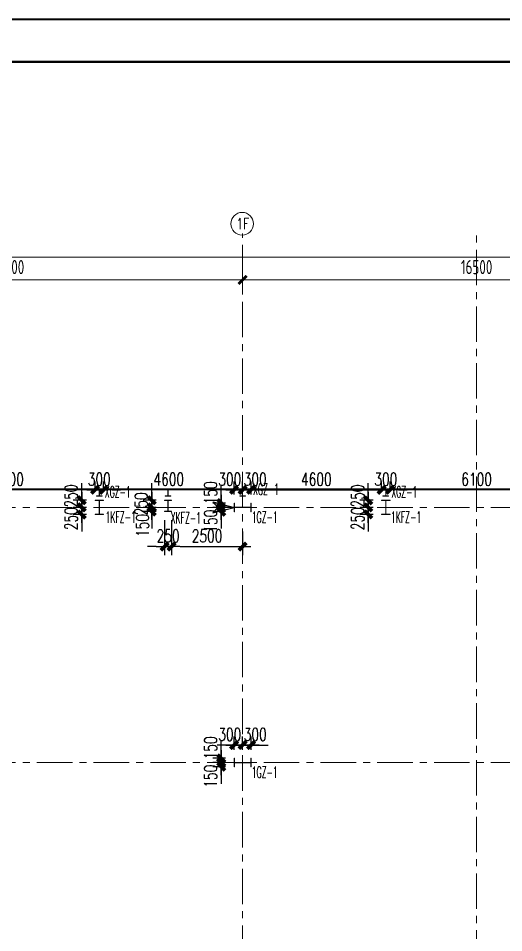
# Model space of a CAD drawing. Extents: x -1201378 to 2367219, y -619313 to 244905.
# Drawn here: x 126737 to 143847, y 212650 to 244905 of the extents above; entities that cross this region are included whole.
import ezdxf
from ezdxf.enums import TextEntityAlignment as Align

# ---------------------------------------------------------------- set-up
doc = ezdxf.new("R2010")
doc.units = 0
doc.header["$LTSCALE"] = 1000
doc.linetypes.add('CENTER', pattern=[2, 1.25, -0.25, 0.25, -0.25])
doc.linetypes.add('HIDDEN', pattern=[0.375, 0.25, -0.125])
doc.layers.get('0').update_dxf_attribs({"linetype": 'CONTINUOUS'})
doc.layers.get('Defpoints').update_dxf_attribs({"linetype": 'CONTINUOUS'})
for name, color, linetype in [('0-cxFrame', 155, 'CONTINUOUS'), ('S-CJGC', 5, 'CONTINUOUS'), ('S-DIMZ', 115, 'CONTINUOUS'), ('S-SGJ', 21, 'CONTINUOUS'), ('S-SHAPE2', 165, 'HIDDEN')]:
    doc.layers.add(name, color=color, linetype=linetype)
for name, color, linetype, lineweight in [('0-cxText', 131, 'CONTINUOUS', 25), ('S-axis', 111, 'CONTINUOUS', 0), ('S-col', 2, 'CONTINUOUS', 0), ('S-dote', 5, 'CENTER', 0)]:
    doc.layers.add(name, color=color, linetype=linetype, lineweight=lineweight)
doc.styles.add('_TCH_AXIS', font='COMPLEX', dxfattribs={"bigfont": 'GBCBIG'})
doc.styles.add('cx_tuming', font='simhei.ttf')
doc.styles.add('cx_tuqian1', font='')
doc.styles.add('SS1', font='tj-romans1.shx', dxfattribs={"width": 0.7, "bigfont": 'tj-hztxt1.shx'})
doc.styles.add('TSSD_Dimension', font='tssdeng.shx', dxfattribs={"width": 0.7, "bigfont": 'hztxt.shx'})
doc.styles.add('黑体', font='simhei.ttf', dxfattribs={"width": 0.8})
doc.styles.get('cx_tuqian1').set_extended_font_data('SimSun')
doc.dimstyles.new('S-150-ARCHI', dxfattribs={"dimscale": 150, "dimtxt": 3, "dimasz": 2, "dimexe": 2, "dimexo": 2, "dimgap": 1, "dimtad": 1, "dimdec": 0, "dimzin": 0, "dimdsep": 46, "dimtxsty": 'SS1', "dimblk1": 'TT', "dimblk2": 'TT', "dimsah": 1, "dimcen": 1, "dimclrd": 256, "dimclre": 256, "dimclrt": 256, "dimadec": 0, "dimazin": 0, "dimtfac": 1, "dimtdec": 0, "dimtix": 1, "dimtmove": 2, "dimatfit": 0, "dimldrblk": 'TT', "dimfxl": 2, "dimtolj": 1, "dimtzin": 0, "dimarcsym": 0})
doc.dimstyles.new('TSSD_200_200', dxfattribs={"dimtxt": 500, "dimasz": 200, "dimexe": 200, "dimexo": 500, "dimgap": 200, "dimtad": 1, "dimdec": 0, "dimzin": 0, "dimdsep": 46, "dimtxsty": 'TSSD_Dimension', "dimblk": 'ARCHTICK', "dimcen": 0, "dimdle": 200, "dimclrt": 7, "dimadec": 0, "dimazin": 0, "dimtfac": 1, "dimtdec": 0, "dimtix": 1, "dimtmove": 2, "dimatfit": 3, "dimfxl": 1, "dimtolj": 1, "dimtzin": 0, "dimarcsym": 0})

# ---------------------------------------------------------------- blocks, each defined once
blk = doc.blocks.new('TK22.A0 L(Dragon)')
at = {"layer": '0-cxFrame', "color": 7, "const_width": 0.5}
blk.add_lwpolyline([(0, 0), (-1486, 0), (-1486, 841), (0, 841)], close=True, dxfattribs=at)
at = {"layer": '0-cxFrame', "const_width": 0.5}
blk.add_lwpolyline([(-80, 10), (-1466, 10), (-1466, 831), (-80, 831)], close=True, dxfattribs=at)
at = {"style": '黑体', "flags": 4}
blk.add_attdef('图幅', text='', height=3.3, dxfattribs=at).set_placement((-40, 3), align=Align.RIGHT)
at = {"layer": '0-cxText', "flags": 4}
for tag, height, style, p in [('建设单位', 3.5, 'cx_tuming', (-45, 240)), ('项目名称', 3.5, 'cx_tuming', (-45, 210)), ('子项名称', 3.5, 'cx_tuming', (-45, 180)), ('工程编号', 3.3, 'cx_tuqian1', (-35, 165)), ('图名1', 3.5, 'cx_tuming', (-45, 87)), ('图名2', 3.5, 'cx_tuming', (-45, 79)), ('图名3', 3.5, 'cx_tuming', (-45, 71)), ('出图日期', 3.3, 'cx_tuqian1', (-39, 60)), ('专业', 3.3, 'cx_tuqian1', (-55, 52)), ('图号', 3.3, 'cx_tuqian1', (-55, 44)), ('版次', 3.3, 'cx_tuqian1', (-20, 44))]:
    blk.add_attdef(tag, text='', height=height, dxfattribs=dict(at, style=style)).set_placement(p, align=Align.MIDDLE)
at = {"layer": 'Defpoints', "color": 6, "flags": 4}
for tag, height, style, p in [('tufu', 3.3, '黑体', (-12, 12)), ('dwfname', 4, 'cx_tuqian1', (-80, 3))]:
    blk.add_attdef(tag, text='', height=height, dxfattribs=dict(at, style=style)).set_placement(p, align=Align.RIGHT)
blk = doc.blocks.new('_FZH')
at = {"layer": 'S-col'}
blk.add_lwpolyline([(-0.375, -0.188), (-0.375, 0.187), (-0.36, 0.187), (-0.36, 0.005), (0.36, 0.005), (0.36, 0.187), (0.375, 0.187), (0.375, -0.188), (0.36, -0.188), (0.36, -0.005), (-0.36, -0.005), (-0.36, -0.188)], close=True, dxfattribs=at)
blk = doc.blocks.new('w4234324')
at = {"layer": 'S-col', "xscale": 800.0000000000005, "yscale": 800.0000000000005, "zscale": 800.0000000000005}
for p in [(-210454, 831820), (-210454, 822820)]:
    blk.add_blockref('_FZH', p, dxfattribs=at)
blk = doc.blocks.new('_ArchTick')
at = {"color": 0, "linetype": 'ByBlock', "const_width": 0.5}
blk.add_lwpolyline([(-0.71, -0.71), (0.71, 0.71)], dxfattribs=at)
blk = doc.blocks.new('*D2996')
at = {"layer": 'Defpoints', "color": 0, "transparency": 16777216}
for p in [(-165358, 123054), (-181858, 122147), (-165358, 122147)]:
    blk.add_point(p, dxfattribs=at)
at = {"layer": 'S-axis', "color": 0, "lineweight": -2, "transparency": 16777216}
for p, q in [((-181858, 122647), (-181858, 123254)), ((-165358, 122647), (-165358, 123254)), ((-182058, 123054), (-165158, 123054))]:
    blk.add_line(p, q, dxfattribs=at)
at = {"layer": 'S-axis', "color": 0, "lineweight": -2, "transparency": 16777216, "xscale": 200, "yscale": 200, "zscale": 200, "rotation": 180}
blk.add_blockref('_ArchTick', (-181858, 123054), dxfattribs=at)
at = {"layer": 'S-axis', "color": 0, "lineweight": -2, "transparency": 16777216, "xscale": 200, "yscale": 200, "zscale": 200}
blk.add_blockref('_ArchTick', (-165358, 123054), dxfattribs=at)
at = {"layer": 'S-axis', "color": 7, "transparency": 16777216, "insert": (-173608, 123504), "char_height": 500, "attachment_point": 5, "style": 'TSSD_Dimension'}
blk.add_mtext('\\A1;16500', dxfattribs=at)
blk = doc.blocks.new('*D2997')
at = {"layer": 'Defpoints', "color": 0, "transparency": 16777216}
for p in [(-148858, 123054), (-165358, 122147), (-148858, 122147)]:
    blk.add_point(p, dxfattribs=at)
at = {"layer": 'S-axis', "color": 0, "lineweight": -2, "transparency": 16777216}
for p, q in [((-165358, 122647), (-165358, 123254)), ((-148858, 122647), (-148858, 123254)), ((-165558, 123054), (-148658, 123054))]:
    blk.add_line(p, q, dxfattribs=at)
at = {"layer": 'S-axis', "color": 0, "lineweight": -2, "transparency": 16777216, "xscale": 200, "yscale": 200, "zscale": 200, "rotation": 180}
blk.add_blockref('_ArchTick', (-165358, 123054), dxfattribs=at)
at = {"layer": 'S-axis', "color": 0, "lineweight": -2, "transparency": 16777216, "xscale": 200, "yscale": 200, "zscale": 200}
blk.add_blockref('_ArchTick', (-148858, 123054), dxfattribs=at)
at = {"layer": 'S-axis', "color": 7, "transparency": 16777216, "insert": (-157108, 123504), "char_height": 500, "attachment_point": 5, "style": 'TSSD_Dimension'}
blk.add_mtext('\\A1;16500', dxfattribs=at)
blk = doc.blocks.new('*D3019')
at = {"layer": 'Defpoints', "color": 0, "transparency": 16777216}
for p in [(-82958, 123854), (-209458, 122247), (-82958, 122247)]:
    blk.add_point(p, dxfattribs=at)
at = {"layer": 'S-axis', "color": 0, "lineweight": -2, "transparency": 16777216}
for p, q in [((-209458, 122747), (-209458, 124054)), ((-82958, 122747), (-82958, 124054)), ((-209658, 123854), (-82758, 123854))]:
    blk.add_line(p, q, dxfattribs=at)
at = {"layer": 'S-axis', "color": 0, "lineweight": -2, "transparency": 16777216, "xscale": 200, "yscale": 200, "zscale": 200, "rotation": 180}
blk.add_blockref('_ArchTick', (-209458, 123854), dxfattribs=at)
at = {"layer": 'S-axis', "color": 0, "lineweight": -2, "transparency": 16777216, "xscale": 200, "yscale": 200, "zscale": 200}
blk.add_blockref('_ArchTick', (-82958, 123854), dxfattribs=at)
at = {"layer": 'S-axis', "color": 7, "transparency": 16777216, "insert": (-146208, 124304), "char_height": 500, "attachment_point": 5, "style": 'TSSD_Dimension'}
blk.add_mtext('\\A1;126500', dxfattribs=at)
blk = doc.blocks.new('TT')
blk.add_line((-0.97, 0), (0.97, 0))
at = {"const_width": 0.45}
blk.add_lwpolyline([(-0.44, -0.44), (0.44, 0.44)], dxfattribs=at)
blk = doc.blocks.new('*D4943')
at = {"layer": 'Defpoints', "color": 0, "transparency": 16777216}
for p in [(133890, 218652), (134342, 218652), (134342, 218502)]:
    blk.add_point(p, dxfattribs=at)
at = {"layer": 'S-DIMZ', "lineweight": -2, "transparency": 16777216}
for p, q in [((133890, 218952), (133890, 219252)), ((134042, 218652), (133590, 218652)), ((134042, 218502), (133590, 218502)), ((133890, 218502), (133890, 218652)), ((133890, 218202), (133890, 217902))]:
    blk.add_line(p, q, dxfattribs=at)
at = {"layer": 'S-DIMZ', "lineweight": -2, "transparency": 16777216, "xscale": 300, "yscale": 300, "zscale": 300}
for p, rotation in [((133890, 218652), 270), ((133890, 218502), 90)]:
    blk.add_blockref('TT', p, dxfattribs=dict(at, rotation=rotation))
at = {"layer": 'S-DIMZ', "transparency": 16777216, "insert": (133515, 218168), "char_height": 450, "attachment_point": 5, "rotation": 90, "style": 'SS1'}
blk.add_mtext('\\A1;150', dxfattribs=at)
blk = doc.blocks.new('*D4944')
at = {"layer": 'Defpoints', "color": 0, "transparency": 16777216}
for p in [(133890, 218802), (134342, 218802), (134342, 218652)]:
    blk.add_point(p, dxfattribs=at)
at = {"layer": 'S-DIMZ', "lineweight": -2, "transparency": 16777216}
for p, q in [((133890, 219102), (133890, 219402)), ((134042, 218802), (133590, 218802)), ((133890, 218652), (133890, 218802)), ((134042, 218652), (133590, 218652)), ((133890, 218352), (133890, 218052))]:
    blk.add_line(p, q, dxfattribs=at)
at = {"layer": 'S-DIMZ', "lineweight": -2, "transparency": 16777216, "xscale": 300, "yscale": 300, "zscale": 300}
for p, rotation in [((133890, 218802), 270), ((133890, 218652), 90)]:
    blk.add_blockref('TT', p, dxfattribs=dict(at, rotation=rotation))
at = {"layer": 'S-DIMZ', "transparency": 16777216, "insert": (133515, 219167), "char_height": 450, "attachment_point": 5, "rotation": 90, "style": 'SS1'}
blk.add_mtext('\\A1;150', dxfattribs=at)
blk = doc.blocks.new('*D4945')
at = {"layer": 'Defpoints', "color": 0, "transparency": 16777216}
for p in [(134642, 219270), (134342, 218802), (134642, 218802)]:
    blk.add_point(p, dxfattribs=at)
at = {"layer": 'S-DIMZ', "lineweight": -2, "transparency": 16777216}
for p, q in [((134342, 219102), (134342, 219570)), ((134642, 219102), (134642, 219570)), ((134042, 219270), (133742, 219270)), ((134342, 219270), (134642, 219270)), ((134942, 219270), (135242, 219270))]:
    blk.add_line(p, q, dxfattribs=at)
at = {"layer": 'S-DIMZ', "lineweight": -2, "transparency": 16777216, "xscale": 300, "yscale": 300, "zscale": 300}
blk.add_blockref('TT', (134342, 219270), dxfattribs=at)
at = {"layer": 'S-DIMZ', "lineweight": -2, "transparency": 16777216, "xscale": 300, "yscale": 300, "zscale": 300, "rotation": 180}
blk.add_blockref('TT', (134642, 219270), dxfattribs=at)
at = {"layer": 'S-DIMZ', "transparency": 16777216, "insert": (134189, 219645), "char_height": 450, "attachment_point": 5, "style": 'SS1'}
blk.add_mtext('\\A1;300', dxfattribs=at)
blk = doc.blocks.new('*D4946')
at = {"layer": 'Defpoints', "color": 0, "transparency": 16777216}
for p in [(134942, 219270), (134642, 218802), (134942, 218802)]:
    blk.add_point(p, dxfattribs=at)
at = {"layer": 'S-DIMZ', "lineweight": -2, "transparency": 16777216}
for p, q in [((134642, 219102), (134642, 219570)), ((134942, 219102), (134942, 219570)), ((134342, 219270), (134042, 219270)), ((134642, 219270), (134942, 219270)), ((135242, 219270), (135542, 219270))]:
    blk.add_line(p, q, dxfattribs=at)
at = {"layer": 'S-DIMZ', "lineweight": -2, "transparency": 16777216, "xscale": 300, "yscale": 300, "zscale": 300}
blk.add_blockref('TT', (134642, 219270), dxfattribs=at)
at = {"layer": 'S-DIMZ', "lineweight": -2, "transparency": 16777216, "xscale": 300, "yscale": 300, "zscale": 300, "rotation": 180}
blk.add_blockref('TT', (134942, 219270), dxfattribs=at)
at = {"layer": 'S-DIMZ', "transparency": 16777216, "insert": (135089, 219645), "char_height": 450, "attachment_point": 5, "style": 'SS1'}
blk.add_mtext('\\A1;300', dxfattribs=at)
blk = doc.blocks.new('*D4931')
at = {"layer": 'Defpoints', "color": 0, "transparency": 16777216}
for p in [(133890, 227652), (134342, 227652), (134342, 227502)]:
    blk.add_point(p, dxfattribs=at)
at = {"layer": 'S-DIMZ', "lineweight": -2, "transparency": 16777216}
for p, q in [((133890, 227952), (133890, 228252)), ((134042, 227652), (133590, 227652)), ((134042, 227502), (133590, 227502)), ((133890, 227502), (133890, 227652)), ((133890, 227202), (133890, 226902))]:
    blk.add_line(p, q, dxfattribs=at)
at = {"layer": 'S-DIMZ', "lineweight": -2, "transparency": 16777216, "xscale": 300, "yscale": 300, "zscale": 300}
for p, rotation in [((133890, 227652), 270), ((133890, 227502), 90)]:
    blk.add_blockref('TT', p, dxfattribs=dict(at, rotation=rotation))
at = {"layer": 'S-DIMZ', "transparency": 16777216, "insert": (133515, 227168), "char_height": 450, "attachment_point": 5, "rotation": 90, "style": 'SS1'}
blk.add_mtext('\\A1;150', dxfattribs=at)
blk = doc.blocks.new('*D4932')
at = {"layer": 'Defpoints', "color": 0, "transparency": 16777216}
for p in [(133890, 227802), (134342, 227802), (134342, 227652)]:
    blk.add_point(p, dxfattribs=at)
at = {"layer": 'S-DIMZ', "lineweight": -2, "transparency": 16777216}
for p, q in [((133890, 228102), (133890, 228402)), ((134042, 227802), (133590, 227802)), ((133890, 227652), (133890, 227802)), ((134042, 227652), (133590, 227652)), ((133890, 227352), (133890, 227052))]:
    blk.add_line(p, q, dxfattribs=at)
at = {"layer": 'S-DIMZ', "lineweight": -2, "transparency": 16777216, "xscale": 300, "yscale": 300, "zscale": 300}
for p, rotation in [((133890, 227802), 270), ((133890, 227652), 90)]:
    blk.add_blockref('TT', p, dxfattribs=dict(at, rotation=rotation))
at = {"layer": 'S-DIMZ', "transparency": 16777216, "insert": (133515, 228167), "char_height": 450, "attachment_point": 5, "rotation": 90, "style": 'SS1'}
blk.add_mtext('\\A1;150', dxfattribs=at)
blk = doc.blocks.new('*D4933')
at = {"layer": 'Defpoints', "color": 0, "transparency": 16777216}
for p in [(134642, 228270), (134342, 227802), (134642, 227802)]:
    blk.add_point(p, dxfattribs=at)
at = {"layer": 'S-DIMZ', "lineweight": -2, "transparency": 16777216}
for p, q in [((134342, 228102), (134342, 228570)), ((134642, 228102), (134642, 228570)), ((134042, 228270), (133742, 228270)), ((134342, 228270), (134642, 228270)), ((134942, 228270), (135242, 228270))]:
    blk.add_line(p, q, dxfattribs=at)
at = {"layer": 'S-DIMZ', "lineweight": -2, "transparency": 16777216, "xscale": 300, "yscale": 300, "zscale": 300}
blk.add_blockref('TT', (134342, 228270), dxfattribs=at)
at = {"layer": 'S-DIMZ', "lineweight": -2, "transparency": 16777216, "xscale": 300, "yscale": 300, "zscale": 300, "rotation": 180}
blk.add_blockref('TT', (134642, 228270), dxfattribs=at)
at = {"layer": 'S-DIMZ', "transparency": 16777216, "insert": (134189, 228645), "char_height": 450, "attachment_point": 5, "style": 'SS1'}
blk.add_mtext('\\A1;300', dxfattribs=at)
blk = doc.blocks.new('*D4934')
at = {"layer": 'Defpoints', "color": 0, "transparency": 16777216}
for p in [(134942, 228270), (134642, 227802), (134942, 227802)]:
    blk.add_point(p, dxfattribs=at)
at = {"layer": 'S-DIMZ', "lineweight": -2, "transparency": 16777216}
for p, q in [((134642, 228102), (134642, 228570)), ((134942, 228102), (134942, 228570)), ((134342, 228270), (134042, 228270)), ((134642, 228270), (134942, 228270)), ((135242, 228270), (135542, 228270))]:
    blk.add_line(p, q, dxfattribs=at)
at = {"layer": 'S-DIMZ', "lineweight": -2, "transparency": 16777216, "xscale": 300, "yscale": 300, "zscale": 300}
blk.add_blockref('TT', (134642, 228270), dxfattribs=at)
at = {"layer": 'S-DIMZ', "lineweight": -2, "transparency": 16777216, "xscale": 300, "yscale": 300, "zscale": 300, "rotation": 180}
blk.add_blockref('TT', (134942, 228270), dxfattribs=at)
at = {"layer": 'S-DIMZ', "transparency": 16777216, "insert": (135089, 228645), "char_height": 450, "attachment_point": 5, "style": 'SS1'}
blk.add_mtext('\\A1;300', dxfattribs=at)
blk = doc.blocks.new('*D5209')
at = {"layer": 'Defpoints', "color": 0, "transparency": 16777216}
for p in [(139542, 227902), (139073, 227652), (139542, 227652)]:
    blk.add_point(p, dxfattribs=at)
at = {"layer": 'S-DIMZ', "lineweight": -2, "transparency": 16777216}
for p, q in [((139073, 228202), (139073, 228502)), ((139242, 227902), (138773, 227902)), ((139073, 227902), (139073, 227652)), ((139242, 227652), (138773, 227652)), ((139073, 227352), (139073, 227052))]:
    blk.add_line(p, q, dxfattribs=at)
at = {"layer": 'S-DIMZ', "lineweight": -2, "transparency": 16777216, "xscale": 300, "yscale": 300, "zscale": 300}
for p, rotation in [((139073, 227902), 270), ((139073, 227652), 90)]:
    blk.add_blockref('TT', p, dxfattribs=dict(at, rotation=rotation))
at = {"layer": 'S-DIMZ', "transparency": 16777216, "insert": (138698, 228055), "char_height": 450, "attachment_point": 5, "rotation": 90, "style": 'SS1'}
blk.add_mtext('\\A1;250', dxfattribs=at)
blk = doc.blocks.new('*D5210')
at = {"layer": 'Defpoints', "color": 0, "transparency": 16777216}
for p in [(139073, 227402), (139542, 227652), (139542, 227402)]:
    blk.add_point(p, dxfattribs=at)
at = {"layer": 'S-DIMZ', "lineweight": -2, "transparency": 16777216}
for p, q in [((139073, 227952), (139073, 228252)), ((139242, 227652), (138773, 227652)), ((139242, 227402), (138773, 227402)), ((139073, 227652), (139073, 227402)), ((139073, 227102), (139073, 226802))]:
    blk.add_line(p, q, dxfattribs=at)
at = {"layer": 'S-DIMZ', "lineweight": -2, "transparency": 16777216, "xscale": 300, "yscale": 300, "zscale": 300}
for p, rotation in [((139073, 227652), 270), ((139073, 227402), 90)]:
    blk.add_blockref('TT', p, dxfattribs=dict(at, rotation=rotation))
at = {"layer": 'S-DIMZ', "transparency": 16777216, "insert": (138698, 227254), "char_height": 450, "attachment_point": 5, "rotation": 90, "style": 'SS1'}
blk.add_mtext('\\A1;250', dxfattribs=at)
blk = doc.blocks.new('*D5211')
at = {"layer": 'Defpoints', "color": 0, "transparency": 16777216}
for p in [(139842, 228270), (139542, 227902), (139842, 227902)]:
    blk.add_point(p, dxfattribs=at)
at = {"layer": 'S-DIMZ', "lineweight": -2, "transparency": 16777216}
for p, q in [((139542, 228202), (139542, 228570)), ((139842, 228202), (139842, 228570)), ((139242, 228270), (138942, 228270)), ((139542, 228270), (139842, 228270)), ((140142, 228270), (140442, 228270))]:
    blk.add_line(p, q, dxfattribs=at)
at = {"layer": 'S-DIMZ', "lineweight": -2, "transparency": 16777216, "xscale": 300, "yscale": 300, "zscale": 300}
blk.add_blockref('TT', (139542, 228270), dxfattribs=at)
at = {"layer": 'S-DIMZ', "lineweight": -2, "transparency": 16777216, "xscale": 300, "yscale": 300, "zscale": 300, "rotation": 180}
blk.add_blockref('TT', (139842, 228270), dxfattribs=at)
at = {"layer": 'S-DIMZ', "transparency": 16777216, "insert": (139692, 228645), "char_height": 450, "attachment_point": 5, "style": 'SS1'}
blk.add_mtext('\\A1;300', dxfattribs=at)
blk = doc.blocks.new('*D5215')
at = {"layer": 'Defpoints', "color": 0, "transparency": 16777216}
for p in [(139542, 228270), (134942, 227802), (139542, 227902)]:
    blk.add_point(p, dxfattribs=at)
at = {"layer": 'S-DIMZ', "lineweight": -2, "transparency": 16777216}
for p, q in [((134942, 228102), (134942, 228570)), ((139542, 228202), (139542, 228570)), ((135242, 228270), (139242, 228270))]:
    blk.add_line(p, q, dxfattribs=at)
at = {"layer": 'S-DIMZ', "lineweight": -2, "transparency": 16777216, "xscale": 300, "yscale": 300, "zscale": 300, "rotation": 180}
blk.add_blockref('TT', (134942, 228270), dxfattribs=at)
at = {"layer": 'S-DIMZ', "lineweight": -2, "transparency": 16777216, "xscale": 300, "yscale": 300, "zscale": 300}
blk.add_blockref('TT', (139542, 228270), dxfattribs=at)
at = {"layer": 'S-DIMZ', "transparency": 16777216, "insert": (137242, 228645), "char_height": 450, "attachment_point": 5, "style": 'SS1'}
blk.add_mtext('\\A1;4600', dxfattribs=at)
blk = doc.blocks.new('*D5216')
at = {"layer": 'Defpoints', "color": 0, "transparency": 16777216}
for p in [(139842, 228270), (139842, 227902), (145942, 227902)]:
    blk.add_point(p, dxfattribs=at)
at = {"layer": 'S-DIMZ', "lineweight": -2, "transparency": 16777216}
for p, q in [((139842, 228202), (139842, 228570)), ((145942, 228202), (145942, 228570)), ((145642, 228270), (140142, 228270))]:
    blk.add_line(p, q, dxfattribs=at)
at = {"layer": 'S-DIMZ', "lineweight": -2, "transparency": 16777216, "xscale": 300, "yscale": 300, "zscale": 300, "rotation": 180}
blk.add_blockref('TT', (139842, 228270), dxfattribs=at)
at = {"layer": 'S-DIMZ', "lineweight": -2, "transparency": 16777216, "xscale": 300, "yscale": 300, "zscale": 300}
blk.add_blockref('TT', (145942, 228270), dxfattribs=at)
at = {"layer": 'S-DIMZ', "transparency": 16777216, "insert": (142892, 228645), "char_height": 450, "attachment_point": 5, "style": 'SS1'}
blk.add_mtext('\\A1;6100', dxfattribs=at)
blk = doc.blocks.new('*D5221')
at = {"layer": 'Defpoints', "color": 0, "transparency": 16777216}
for p in [(129442, 227902), (128973, 227652), (129442, 227652)]:
    blk.add_point(p, dxfattribs=at)
at = {"layer": 'S-DIMZ', "lineweight": -2, "transparency": 16777216}
for p, q in [((128973, 228202), (128973, 228502)), ((129142, 227902), (128673, 227902)), ((128973, 227902), (128973, 227652)), ((129142, 227652), (128673, 227652)), ((128973, 227352), (128973, 227052))]:
    blk.add_line(p, q, dxfattribs=at)
at = {"layer": 'S-DIMZ', "lineweight": -2, "transparency": 16777216, "xscale": 300, "yscale": 300, "zscale": 300}
for p, rotation in [((128973, 227902), 270), ((128973, 227652), 90)]:
    blk.add_blockref('TT', p, dxfattribs=dict(at, rotation=rotation))
at = {"layer": 'S-DIMZ', "transparency": 16777216, "insert": (128598, 228055), "char_height": 450, "attachment_point": 5, "rotation": 90, "style": 'SS1'}
blk.add_mtext('\\A1;250', dxfattribs=at)
blk = doc.blocks.new('*D5222')
at = {"layer": 'Defpoints', "color": 0, "transparency": 16777216}
for p in [(128973, 227402), (129442, 227652), (129442, 227402)]:
    blk.add_point(p, dxfattribs=at)
at = {"layer": 'S-DIMZ', "lineweight": -2, "transparency": 16777216}
for p, q in [((128973, 227952), (128973, 228252)), ((129142, 227652), (128673, 227652)), ((129142, 227402), (128673, 227402)), ((128973, 227652), (128973, 227402)), ((128973, 227102), (128973, 226802))]:
    blk.add_line(p, q, dxfattribs=at)
at = {"layer": 'S-DIMZ', "lineweight": -2, "transparency": 16777216, "xscale": 300, "yscale": 300, "zscale": 300}
for p, rotation in [((128973, 227652), 270), ((128973, 227402), 90)]:
    blk.add_blockref('TT', p, dxfattribs=dict(at, rotation=rotation))
at = {"layer": 'S-DIMZ', "transparency": 16777216, "insert": (128598, 227254), "char_height": 450, "attachment_point": 5, "rotation": 90, "style": 'SS1'}
blk.add_mtext('\\A1;250', dxfattribs=at)
blk = doc.blocks.new('*D5223')
at = {"layer": 'Defpoints', "color": 0, "transparency": 16777216}
for p in [(129742, 228270), (129442, 227902), (129742, 227902)]:
    blk.add_point(p, dxfattribs=at)
at = {"layer": 'S-DIMZ', "lineweight": -2, "transparency": 16777216}
for p, q in [((129442, 228202), (129442, 228570)), ((129742, 228202), (129742, 228570)), ((129142, 228270), (128842, 228270)), ((129442, 228270), (129742, 228270)), ((130042, 228270), (130342, 228270))]:
    blk.add_line(p, q, dxfattribs=at)
at = {"layer": 'S-DIMZ', "lineweight": -2, "transparency": 16777216, "xscale": 300, "yscale": 300, "zscale": 300}
blk.add_blockref('TT', (129442, 228270), dxfattribs=at)
at = {"layer": 'S-DIMZ', "lineweight": -2, "transparency": 16777216, "xscale": 300, "yscale": 300, "zscale": 300, "rotation": 180}
blk.add_blockref('TT', (129742, 228270), dxfattribs=at)
at = {"layer": 'S-DIMZ', "transparency": 16777216, "insert": (129592, 228645), "char_height": 450, "attachment_point": 5, "style": 'SS1'}
blk.add_mtext('\\A1;300', dxfattribs=at)
blk = doc.blocks.new('*D5225')
at = {"layer": 'Defpoints', "color": 0, "transparency": 16777216}
for p in [(123342, 228270), (123342, 227902), (129442, 227902)]:
    blk.add_point(p, dxfattribs=at)
at = {"layer": 'S-DIMZ', "lineweight": -2, "transparency": 16777216}
for p, q in [((123342, 228202), (123342, 228570)), ((129442, 228202), (129442, 228570)), ((129142, 228270), (123642, 228270))]:
    blk.add_line(p, q, dxfattribs=at)
at = {"layer": 'S-DIMZ', "lineweight": -2, "transparency": 16777216, "xscale": 300, "yscale": 300, "zscale": 300, "rotation": 180}
blk.add_blockref('TT', (123342, 228270), dxfattribs=at)
at = {"layer": 'S-DIMZ', "lineweight": -2, "transparency": 16777216, "xscale": 300, "yscale": 300, "zscale": 300}
blk.add_blockref('TT', (129442, 228270), dxfattribs=at)
at = {"layer": 'S-DIMZ', "transparency": 16777216, "insert": (126392, 228645), "char_height": 450, "attachment_point": 5, "style": 'SS1'}
blk.add_mtext('\\A1;6100', dxfattribs=at)
blk = doc.blocks.new('*D5226')
at = {"layer": 'Defpoints', "color": 0, "transparency": 16777216}
for p in [(129742, 228270), (129742, 227902), (134342, 227802)]:
    blk.add_point(p, dxfattribs=at)
at = {"layer": 'S-DIMZ', "lineweight": -2, "transparency": 16777216}
for p, q in [((129742, 228202), (129742, 228570)), ((134342, 228102), (134342, 228570)), ((134042, 228270), (130042, 228270))]:
    blk.add_line(p, q, dxfattribs=at)
at = {"layer": 'S-DIMZ', "lineweight": -2, "transparency": 16777216, "xscale": 300, "yscale": 300, "zscale": 300, "rotation": 180}
blk.add_blockref('TT', (129742, 228270), dxfattribs=at)
at = {"layer": 'S-DIMZ', "lineweight": -2, "transparency": 16777216, "xscale": 300, "yscale": 300, "zscale": 300}
blk.add_blockref('TT', (134342, 228270), dxfattribs=at)
at = {"layer": 'S-DIMZ', "transparency": 16777216, "insert": (132042, 228645), "char_height": 450, "attachment_point": 5, "style": 'SS1'}
blk.add_mtext('\\A1;4600', dxfattribs=at)
blk = doc.blocks.new('S-CJGC')
at = {"layer": 'S-CJGC'}
for p, q in [((-131, -119), (0, 381)), ((131, -119), (0, 381)), ((0, 381), (0, 0)), ((0, 0), (-131, -119)), ((0, 0), (131, -119))]:
    blk.add_line(p, q, dxfattribs=at)
blk.add_solid([(131, -119), (0, 0), (0, 381)], dxfattribs=at)
blk = doc.blocks.new('*D6800')
at = {"layer": 'Defpoints', "color": 0, "transparency": 16777216}
for p in [(131891, 227902), (131443, 227652), (131891, 227652)]:
    blk.add_point(p, dxfattribs=at)
at = {"layer": 'S-DIMZ', "lineweight": -2, "transparency": 16777216}
for p, q in [((131443, 228202), (131443, 228502)), ((131591, 227902), (131143, 227902)), ((131443, 227902), (131443, 227652)), ((131591, 227652), (131143, 227652)), ((131443, 227352), (131443, 227052))]:
    blk.add_line(p, q, dxfattribs=at)
at = {"layer": 'S-DIMZ', "lineweight": -2, "transparency": 16777216, "xscale": 300, "yscale": 300, "zscale": 300}
for p, rotation in [((131443, 227902), 270), ((131443, 227652), 90)]:
    blk.add_blockref('TT', p, dxfattribs=dict(at, rotation=rotation))
at = {"layer": 'S-DIMZ', "transparency": 16777216, "insert": (131068, 227777), "char_height": 450, "attachment_point": 5, "rotation": 90, "style": 'SS1'}
blk.add_mtext('\\A1;250', dxfattribs=at)
blk = doc.blocks.new('*D6801')
at = {"layer": 'Defpoints', "color": 0, "transparency": 16777216}
for p in [(131443, 227502), (131891, 227652), (131891, 227502)]:
    blk.add_point(p, dxfattribs=at)
at = {"layer": 'S-DIMZ', "lineweight": -2, "transparency": 16777216}
for p, q in [((131443, 227952), (131443, 228252)), ((131591, 227652), (131143, 227652)), ((131591, 227502), (131143, 227502)), ((131443, 227652), (131443, 227502)), ((131443, 227202), (131443, 226902))]:
    blk.add_line(p, q, dxfattribs=at)
at = {"layer": 'S-DIMZ', "lineweight": -2, "transparency": 16777216, "xscale": 300, "yscale": 300, "zscale": 300}
for p, rotation in [((131443, 227652), 270), ((131443, 227502), 90)]:
    blk.add_blockref('TT', p, dxfattribs=dict(at, rotation=rotation))
at = {"layer": 'S-DIMZ', "transparency": 16777216, "insert": (131113, 227015), "char_height": 450, "attachment_point": 5, "rotation": 90, "style": 'SS1'}
blk.add_mtext('\\A1;150', dxfattribs=at)
blk = doc.blocks.new('*D6802')
at = {"layer": 'Defpoints', "color": 0, "transparency": 16777216}
for p in [(131891, 227502), (132141, 227502), (132141, 226270)]:
    blk.add_point(p, dxfattribs=at)
at = {"layer": 'S-DIMZ', "lineweight": -2, "transparency": 16777216}
for p, q in [((131891, 227202), (131891, 225970)), ((132141, 227202), (132141, 225970)), ((131591, 226270), (131291, 226270)), ((131891, 226270), (132141, 226270)), ((132441, 226270), (132741, 226270))]:
    blk.add_line(p, q, dxfattribs=at)
at = {"layer": 'S-DIMZ', "lineweight": -2, "transparency": 16777216, "xscale": 300, "yscale": 300, "zscale": 300}
blk.add_blockref('TT', (131891, 226270), dxfattribs=at)
at = {"layer": 'S-DIMZ', "lineweight": -2, "transparency": 16777216, "xscale": 300, "yscale": 300, "zscale": 300, "rotation": 180}
blk.add_blockref('TT', (132141, 226270), dxfattribs=at)
at = {"layer": 'S-DIMZ', "transparency": 16777216, "insert": (132016, 226645), "char_height": 450, "attachment_point": 5, "style": 'SS1'}
blk.add_mtext('\\A1;250', dxfattribs=at)
blk = doc.blocks.new('*D6803')
at = {"layer": 'Defpoints', "color": 0, "transparency": 16777216}
for p in [(132141, 227502), (134642, 227102), (134642, 226270)]:
    blk.add_point(p, dxfattribs=at)
at = {"layer": 'S-DIMZ', "lineweight": -2, "transparency": 16777216}
for p, q in [((132141, 227202), (132141, 225970)), ((134642, 226802), (134642, 225970)), ((132441, 226270), (134342, 226270))]:
    blk.add_line(p, q, dxfattribs=at)
at = {"layer": 'S-DIMZ', "lineweight": -2, "transparency": 16777216, "xscale": 300, "yscale": 300, "zscale": 300, "rotation": 180}
blk.add_blockref('TT', (132141, 226270), dxfattribs=at)
at = {"layer": 'S-DIMZ', "lineweight": -2, "transparency": 16777216, "xscale": 300, "yscale": 300, "zscale": 300}
blk.add_blockref('TT', (134642, 226270), dxfattribs=at)
at = {"layer": 'S-DIMZ', "transparency": 16777216, "insert": (133392, 226645), "char_height": 450, "attachment_point": 5, "style": 'SS1'}
blk.add_mtext('\\A1;2500', dxfattribs=at)
blk = doc.blocks.new('1#轴网')
at = {"layer": 'S-axis'}
blk.add_circle((-165373.4, 125033.1), 400, dxfattribs=at)
at = {"layer": 'S-dote'}
for p, q in [((-165358.5, 19033.1), (-165358.5, 124689.3)), ((-157108.5, 18867), (-157108.5, 124689.3)), ((-99358.5, 115027), (-216950.7, 115027)), ((-99358.5, 106027), (-216950.7, 106027))]:
    blk.add_line(p, q, dxfattribs=at)
at = {"layer": 'S-axis', "style": '_TCH_AXIS', "width": 0.705882}
blk.add_text('1F', height=387.75, dxfattribs=at).set_placement((-165575.4, 124839.2))
at = {"layer": 'S-axis'}
for p1, p2, distance, picture, middle in [((-209458.5, 122247), (-82958.5, 122247), 1606.7, '*D3019', (-146208.5, 124303.7)), ((-181858.5, 122147), (-165358.5, 122147), 906.7, '*D2996', (-173608.5, 123503.7)), ((-165358.5, 122147), (-148858.5, 122147), 906.7, '*D2997', (-157108.5, 123503.7))]:
    dim = blk.add_aligned_dim(p1=p1, p2=p2, distance=distance, dimstyle='TSSD_200_200', dxfattribs=at)
    dim.commit()
    dim.dimension.update_dxf_attribs({"geometry": picture, "text_midpoint": middle})

msp = doc.modelspace()

# ---------------------------------------------------------------- linework, layer by layer
at = {"layer": 'S-col'}
for points in [[(129691.5, 228301.8), (129491.5, 228301.8), (129491.5, 228289.8), (129587.5, 228289.8), (129587.5, 228063.8), (129491.5, 228063.8), (129491.5, 228051.8), (129691.5, 228051.8), (129691.5, 228063.8), (129595.5, 228063.8), (129595.5, 228289.8), (129691.5, 228289.8)], [(134741.5, 228301.8), (134541.5, 228301.8), (134541.5, 228289.8), (134637.5, 228289.8), (134637.5, 228063.8), (134541.5, 228063.8), (134541.5, 228051.8), (134741.5, 228051.8), (134741.5, 228063.8), (134645.5, 228063.8), (134645.5, 228289.8), (134741.5, 228289.8)], [(139791.5, 228301.8), (139591.5, 228301.8), (139591.5, 228289.8), (139687.5, 228289.8), (139687.5, 228063.8), (139591.5, 228063.8), (139591.5, 228051.8), (139791.5, 228051.8), (139791.5, 228063.8), (139695.5, 228063.8), (139695.5, 228289.8), (139791.5, 228289.8)], [(129441.5, 227401.8), (129741.5, 227401.8), (129741.5, 227413.8), (129595.5, 227413.8), (129595.5, 227889.8), (129741.5, 227889.8), (129741.5, 227901.8), (129441.5, 227901.8), (129441.5, 227889.8), (129587.5, 227889.8), (129587.5, 227413.8), (129441.5, 227413.8)], [(139841.5, 227401.8), (139541.5, 227401.8), (139541.5, 227413.8), (139687.5, 227413.8), (139687.5, 227889.8), (139541.5, 227889.8), (139541.5, 227901.8), (139841.5, 227901.8), (139841.5, 227889.8), (139695.5, 227889.8), (139695.5, 227413.8), (139841.5, 227413.8)]]:
    msp.add_lwpolyline(points, close=True, dxfattribs=at)
at = {"layer": 'S-col', "color": 3}
msp.add_lwpolyline([(131916.5, 228051.8), (132116.5, 228051.8), (132116.5, 228063.8), (132020.5, 228063.8), (132020.5, 228289.8), (132116.5, 228289.8), (132116.5, 228301.8), (131916.5, 228301.8), (131916.5, 228289.8), (132012.5, 228289.8), (132012.5, 228063.8), (131916.5, 228063.8)], close=True, dxfattribs=at)
at = {"layer": 'S-col', "color": 1}
msp.add_lwpolyline([(131891.5, 227889.8), (131891.5, 227901.8), (132141.5, 227901.8), (132141.5, 227889.8), (132020.5, 227889.8), (132020.5, 227513.8), (132141.5, 227513.8), (132141.5, 227501.8), (131891.5, 227501.8), (131891.5, 227513.8), (132012.5, 227513.8), (132012.5, 227889.8)], close=True, dxfattribs=at)
at = {"layer": 'S-SHAPE2', "ltscale": 2, "const_width": 50}
msp.add_lwpolyline([(201041.5, 137001.8), (90591.5, 137001.8), (90591.5, 156136.3), (114006.5, 228301.8), (201041.5, 228301.8)], dxfattribs=at)

# ---------------------------------------------------------------- block references
at = {"layer": '0-cxFrame', "xscale": 150, "yscale": 150, "zscale": 150}
msp.add_blockref('TK22.A0 L(Dragon)', (267181.8, 118717.3), dxfattribs=at)
at = {"layer": 'S-axis'}
msp.add_blockref('1#轴网', (300000, 112624.8), dxfattribs=at)
at = {"layer": 'S-CJGC', "xscale": -1.5, "yscale": 1.5, "zscale": 1.5, "rotation": 270}
msp.add_blockref('S-CJGC', (133769.8, 227651.8), dxfattribs=at)
at = {"layer": 'S-col'}
msp.add_blockref('w4234324', (345095.7, -604168.2), dxfattribs=at)

# ---------------------------------------------------------------- texts
at = {"layer": 'S-SGJ', "style": 'SS1', "width": 0.5}
for s, p in [('XGZ-1', (129784.7, 228197.5)), ('XGZ-1', (135010.3, 228290.2)), ('XGZ-1', (139884.7, 228197.5)), ('1KFZ-1', (129809.7, 227308.2)), ('XKFZ-1', (132107.1, 227282)), ('1GZ-1', (134965.5, 227308.2)), ('1KFZ-1', (139869.1, 227308.2)), ('1GZ-1', (134965.5, 218308.2))]:
    msp.add_text(s, height=400, dxfattribs=at).set_placement(p, align=Align.MIDDLE_LEFT)

# ---------------------------------------------------------------- dimensions: what is measured, and where the dimension line sits
at = {"layer": 'S-DIMZ'}
for base, p1, p2, angle, picture, middle in [((123341.5, 228270), (129441.5, 227901.8), (123341.5, 227901.8), 180, '*D5225', (126391.5, 228645)), ((129741.5, 228270), (134341.5, 227801.8), (129741.5, 227901.8), 180, '*D5226', (132041.5, 228645)), ((139841.5, 228270), (145941.5, 227901.8), (139841.5, 227901.8), 180, '*D5216', (142891.5, 228645)), ((131443.3, 227651.8), (131891.5, 227901.8), (131891.5, 227651.8), 90, '*D6800', (131068.3, 227776.8))]:
    dim = msp.add_linear_dim(base=base, p1=p1, p2=p2, angle=angle, dimstyle='S-150-ARCHI', dxfattribs=at)
    dim.commit()
    dim.dimension.update_dxf_attribs({"geometry": picture, "text_midpoint": middle})
for base, p1, p2, picture, middle in [((129741.5, 228270), (129441.5, 227901.8), (129741.5, 227901.8), '*D5223', (129591.5, 228645)), ((139541.5, 228270), (134941.5, 227801.8), (139541.5, 227901.8), '*D5215', (137241.5, 228645)), ((139841.5, 228270), (139541.5, 227901.8), (139841.5, 227901.8), '*D5211', (139691.5, 228645)), ((132141.5, 226269.7), (131891.5, 227501.8), (132141.5, 227501.8), '*D6802', (132016.5, 226644.7)), ((134641.5, 226269.7), (132141.5, 227501.8), (134641.5, 227101.8), '*D6803', (133391.5, 226644.7))]:
    dim = msp.add_linear_dim(base=base, p1=p1, p2=p2, dimstyle='S-150-ARCHI', dxfattribs=at)
    dim.commit()
    dim.dimension.update_dxf_attribs({"geometry": picture, "text_midpoint": middle})
for base, p1, p2, picture, middle in [((134641.5, 228270), (134341.5, 227801.8), (134641.5, 227801.8), '*D4933', (134188.6, 228645)), ((134941.5, 228270), (134641.5, 227801.8), (134941.5, 227801.8), '*D4934', (135089.3, 228645)), ((134641.5, 219270), (134341.5, 218801.8), (134641.5, 218801.8), '*D4945', (134188.6, 219645)), ((134941.5, 219270), (134641.5, 218801.8), (134941.5, 218801.8), '*D4946', (135089.3, 219645))]:
    dim = msp.add_linear_dim(base=base, p1=p1, p2=p2, dimstyle='S-150-ARCHI', dxfattribs=at)
    dim.commit()
    dim.dimension.update_dxf_attribs({"geometry": picture, "text_midpoint": middle, "dimtype": 160})
for base, p1, p2, angle, picture, middle in [((128973.4, 227651.8), (129441.5, 227901.8), (129441.5, 227651.8), 270, '*D5221', (128598.4, 228054.7)), ((133890.1, 227801.8), (134341.5, 227651.8), (134341.5, 227801.8), 90, '*D4932', (133515.1, 228166.7)), ((139073.4, 227651.8), (139541.5, 227901.8), (139541.5, 227651.8), 270, '*D5209', (138698.4, 228054.7)), ((128973.4, 227401.8), (129441.5, 227651.8), (129441.5, 227401.8), 270, '*D5222', (128598.4, 227254.1)), ((131443.3, 227501.8), (131891.5, 227651.8), (131891.5, 227501.8), 90, '*D6801', (131113.5, 227015.4)), ((133890.1, 227651.8), (134341.5, 227501.8), (134341.5, 227651.8), 90, '*D4931', (133515.1, 227168)), ((139073.4, 227401.8), (139541.5, 227651.8), (139541.5, 227401.8), 270, '*D5210', (138698.4, 227254.1)), ((133890.1, 218801.8), (134341.5, 218651.8), (134341.5, 218801.8), 90, '*D4944', (133515.1, 219166.7)), ((133890.1, 218651.8), (134341.5, 218501.8), (134341.5, 218651.8), 90, '*D4943', (133515.1, 218168))]:
    dim = msp.add_linear_dim(base=base, p1=p1, p2=p2, angle=angle, dimstyle='S-150-ARCHI', dxfattribs=at)
    dim.commit()
    dim.dimension.update_dxf_attribs({"geometry": picture, "text_midpoint": middle, "dimtype": 160})

doc.saveas('drawing.dxf')
